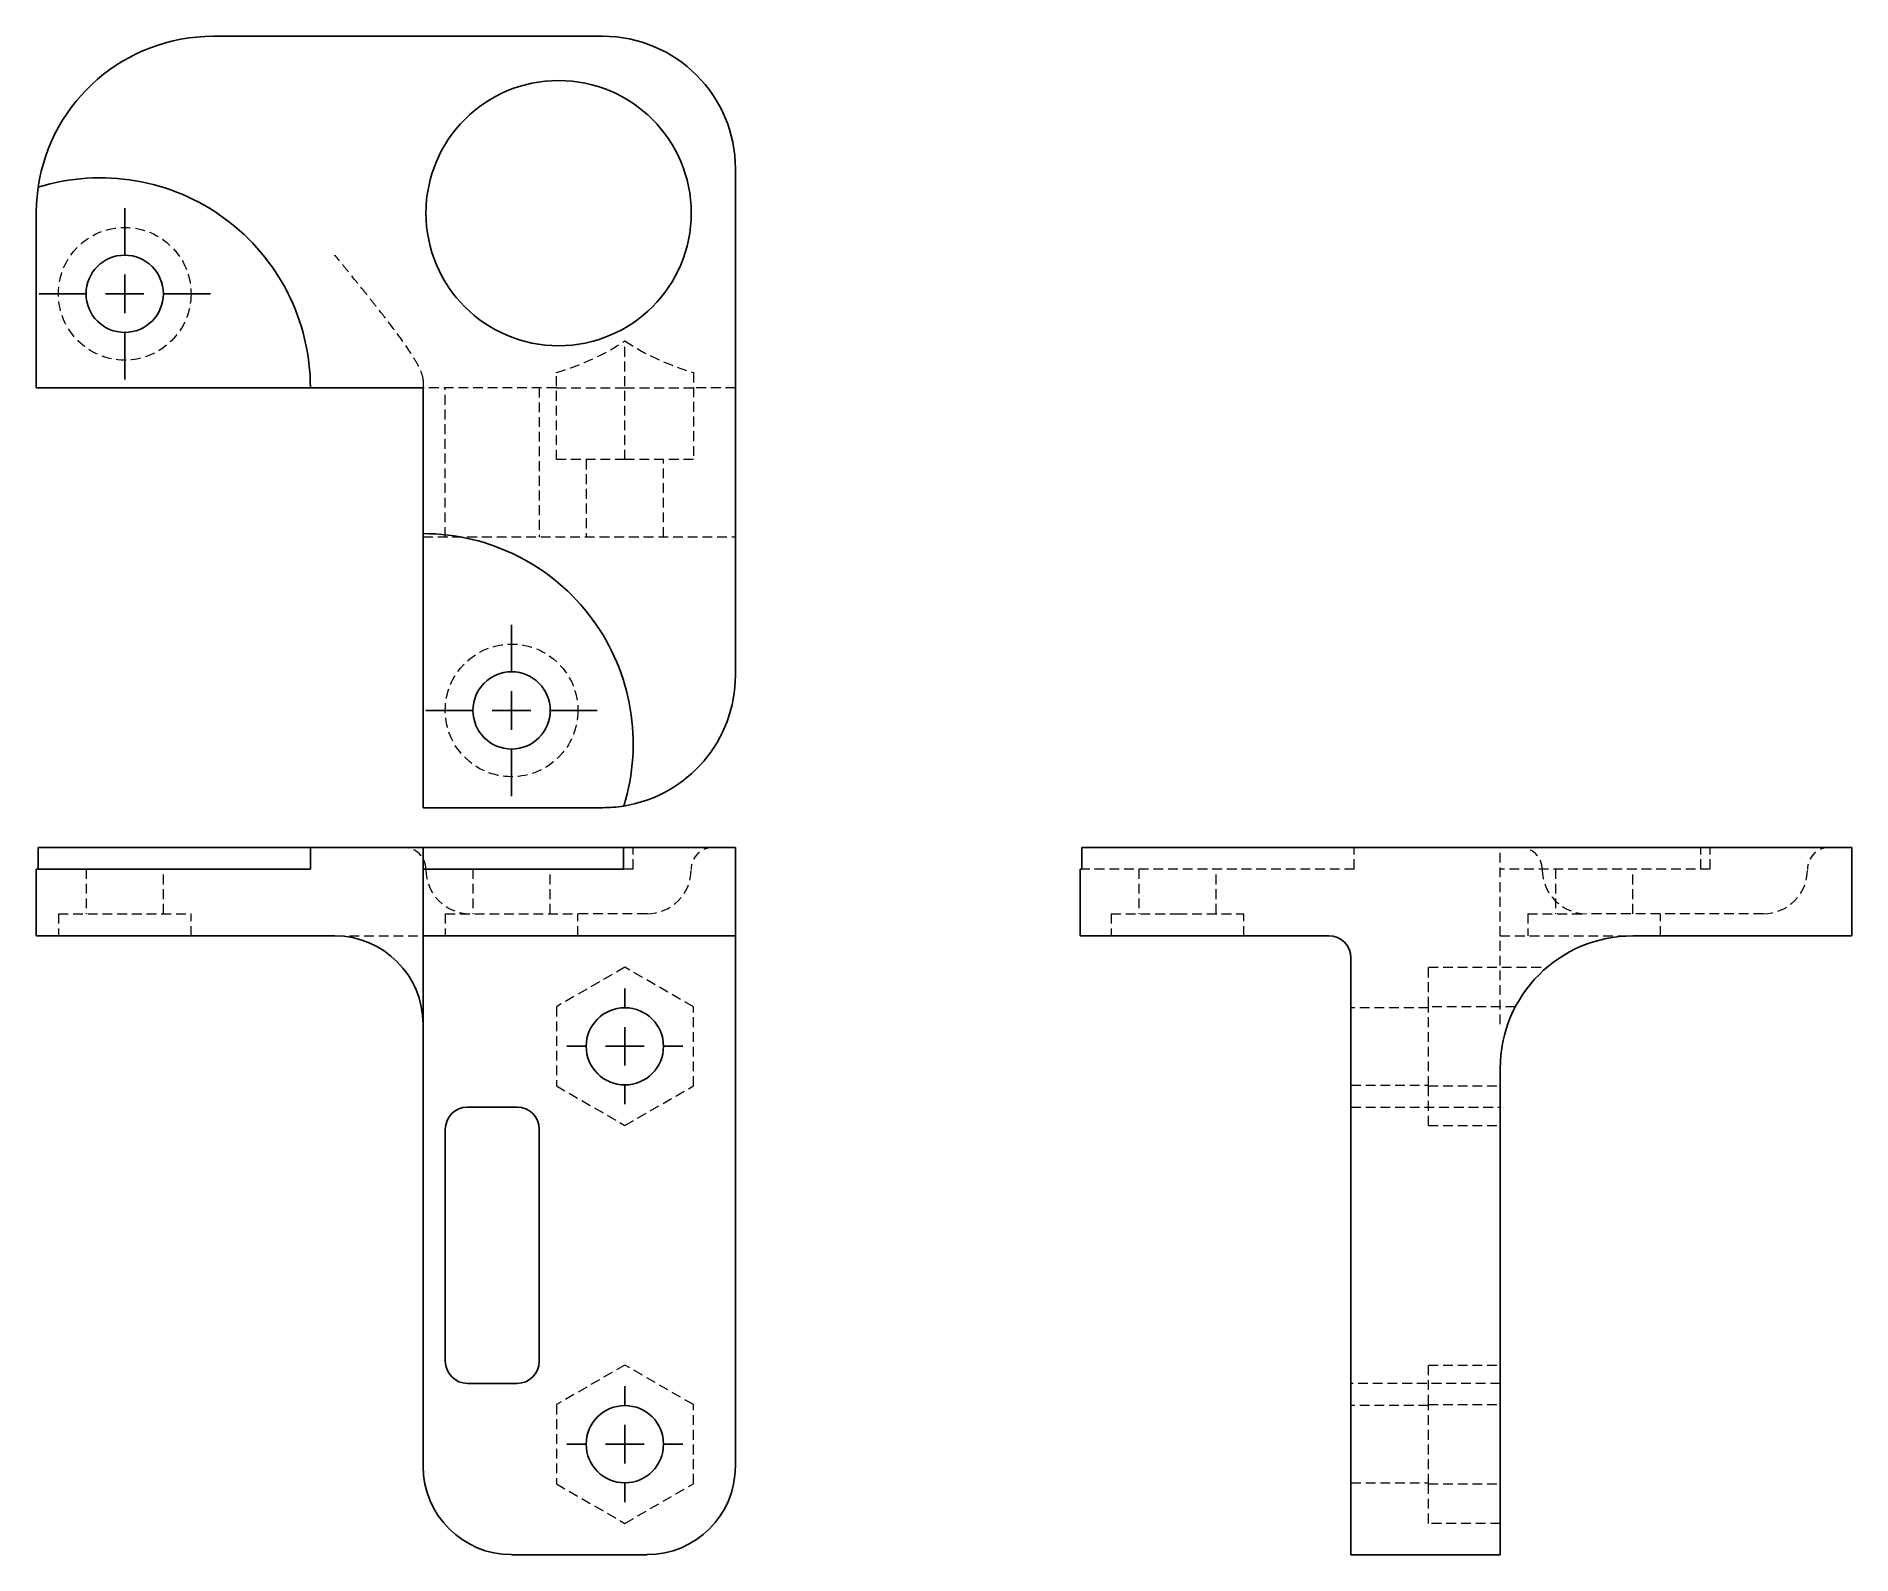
# Model space of a CAD drawing. Header units: millimetres. Extents: x 38 to 273, y 11 to 208.
import ezdxf

# ---------------------------------------------------------------- set-up
doc = ezdxf.new("R2010")
doc.units = ezdxf.units.MM
doc.linetypes.add('HIDDEN', pattern=[1.905, 1.27, -0.635])
doc.layers.add('10', color=7, linetype='Continuous')

# ---------------------------------------------------------------- blocks, each defined once
blk = doc.blocks.new('SW_CENTERMARKSYMBOL_0')
at = {"layer": '10', "color": 0}
for p, q in [((0, 5), (0, 7.51)), ((0, 0), (0, 2.5)), ((-5, 0), (-7.51, 0)), ((0, 0), (-2.5, 0)), ((0, 0), (0, -2.5)), ((0, 0), (2.5, 0)), ((5, 0), (7.51, 0)), ((0, -5), (0, -7.51))]:
    blk.add_line(p, q, dxfattribs=at)
blk = doc.blocks.new('SW_CENTERMARKSYMBOL_1')
at = {"layer": '10', "color": 0}
for p, q in [((0, 5), (0, 7.51)), ((0, 0), (0, 2.5)), ((-5, 0), (-7.51, 0)), ((0, 0), (-2.5, 0)), ((0, 0), (0, -2.5)), ((0, 0), (2.5, 0)), ((5, 0), (7.51, 0)), ((0, -5), (0, -7.51))]:
    blk.add_line(p, q, dxfattribs=at)
blk = doc.blocks.new('SW_CENTERMARKSYMBOL_2')
at = {"layer": '10', "color": 0}
for p, q in [((0, 5), (0, 11.1)), ((0, 0), (0, 2.5)), ((-5, 0), (-11.1, 0)), ((0, 0), (-2.5, 0)), ((0, 0), (0, -2.5)), ((0, 0), (2.5, 0)), ((5, 0), (11.1, 0)), ((0, -5), (0, -11.1))]:
    blk.add_line(p, q, dxfattribs=at)
blk = doc.blocks.new('SW_CENTERMARKSYMBOL_3')
at = {"layer": '10', "color": 0}
for p, q in [((0, 5), (0, 11.1)), ((0, 0), (0, 2.5)), ((-5, 0), (-11.1, 0)), ((0, 0), (-2.5, 0)), ((0, 0), (0, -2.5)), ((0, 0), (2.5, 0)), ((5, 0), (11.1, 0)), ((0, -5), (0, -11.1))]:
    blk.add_line(p, q, dxfattribs=at)

msp = doc.modelspace()

# ---------------------------------------------------------------- linework, layer by layer
at = {"color": 7, "linetype": 'Continuous', "lineweight": 25}
for p, q in [((111.12, 208), (60.61, 208)), ((128.31, 125.19), (128.31, 190.81)), ((37.69, 162.44), (37.69, 185.08)), ((73.22, 162.44), (37.69, 162.44)), ((73.22, 162.44), (87.84, 162.44)), ((87.84, 162.44), (87.84, 143.53)), ((87.84, 108), (87.84, 143.53)), ((111.12, 108), (87.84, 108)), ((37.94, 100.04), (37.94, 102.85)), ((37.94, 102.85), (73.22, 102.85)), ((73.22, 102.85), (73.22, 100.04)), ((73.22, 102.85), (87.84, 102.85)), ((87.84, 102.85), (113.82, 102.85)), ((87.84, 100.04), (87.84, 102.85)), ((113.82, 102.85), (113.82, 100.04)), ((128.31, 102.85), (113.82, 102.85)), ((128.31, 91.38), (128.31, 102.85)), ((173.21, 102.85), (173.21, 100.04)), ((190.19, 102.85), (173.21, 102.85)), ((190.19, 102.85), (255.81, 102.85)), ((273, 102.85), (255.81, 102.85)), ((273, 91.38), (273, 102.85)), ((73.22, 100.04), (37.69, 100.04)), ((37.69, 91.38), (37.69, 100.04)), ((111.12, 100.04), (87.84, 100.04)), ((87.84, 91.38), (87.84, 100.04)), ((113.82, 100.04), (111.12, 100.04)), ((173, 100.04), (173, 91.38)), ((173.21, 100.04), (173, 100.04)), ((76.37, 91.38), (37.69, 91.38)), ((87.84, 91.38), (111.12, 91.38)), ((87.84, 91.38), (87.84, 88.52)), ((111.12, 91.38), (128.31, 91.38)), ((128.31, 88.52), (128.31, 91.38)), ((173, 91.38), (190.19, 91.38)), ((190.19, 91.38), (205.23, 91.38)), ((244.63, 91.38), (255.81, 91.38)), ((255.81, 91.38), (273, 91.38)), ((87.84, 88.52), (87.84, 22.62)), ((128.31, 88.52), (128.31, 22.62)), ((208.1, 88.52), (208.1, 22.62)), ((227.44, 74.19), (227.44, 22.62)), ((93.57, 69.18), (100.01, 69.18)), ((90.7, 36.23), (90.7, 66.31)), ((102.88, 66.31), (102.88, 36.23)), ((100.01, 33.36), (93.57, 33.36)), ((208.1, 22.62), (208.1, 11.15)), ((227.44, 11.15), (227.44, 22.62)), ((116.85, 11.15), (99.3, 11.15)), ((208.1, 11.15), (227.44, 11.15))]:
    msp.add_line(p, q, dxfattribs=at)
at = {"color": 7, "linetype": 'HIDDEN', "lineweight": 18}
for p, q in [((113.98, 153.13), (113.98, 168.53)), ((87.84, 163.42), (87.84, 162.44)), ((105.1, 162.44), (87.84, 162.44)), ((90.7, 143.1), (90.7, 162.44)), ((102.88, 162.44), (102.88, 143.1)), ((105.1, 153.13), (105.1, 164.41)), ((105.1, 162.44), (113.98, 162.44)), ((113.98, 162.44), (122.86, 162.44)), ((122.86, 164.41), (122.86, 153.13)), ((128.31, 162.44), (122.86, 162.44)), ((113.98, 153.13), (105.1, 153.13)), ((108.97, 153.13), (108.97, 143.1)), ((122.86, 153.13), (113.98, 153.13)), ((119, 143.1), (119, 153.13)), ((87.84, 143.1), (128.31, 143.1)), ((115.06, 100.04), (115.06, 102.85)), ((208.53, 100.04), (208.53, 102.85)), ((227.44, 79.92), (227.44, 102.85)), ((253.44, 100.04), (253.44, 102.85)), ((254.66, 100.04), (254.66, 102.85)), ((44.14, 100.04), (44.14, 94.25)), ((54.17, 94.25), (54.17, 100.04)), ((94.28, 100.04), (94.28, 94.25)), ((104.31, 94.25), (104.31, 100.04)), ((115.06, 100.04), (113.82, 100.04)), ((208.53, 100.04), (173.21, 100.04)), ((180.59, 100.04), (180.59, 94.25)), ((190.62, 94.25), (190.62, 100.04)), ((254.66, 100.04), (227.44, 100.04)), ((234.6, 100.04), (234.6, 94.25)), ((244.63, 94.25), (244.63, 100.04)), ((40.56, 94.25), (57.75, 94.25)), ((40.56, 94.25), (40.56, 91.38)), ((57.75, 91.38), (57.75, 94.25)), ((90.7, 94.25), (107.89, 94.25)), ((90.7, 94.25), (90.7, 91.38)), ((116.85, 94.25), (107.89, 94.25)), ((107.89, 91.38), (107.89, 94.25)), ((177.01, 94.25), (185.61, 94.25)), ((177.01, 94.25), (177.01, 91.38)), ((185.61, 94.25), (194.2, 94.25)), ((194.2, 91.38), (194.2, 94.25)), ((231.02, 94.25), (238.62, 94.25)), ((231.02, 94.25), (231.02, 91.38)), ((250.08, 94.25), (238.62, 94.25)), ((248.21, 91.38), (248.21, 94.25)), ((261.54, 94.25), (250.08, 94.25)), ((76.37, 91.38), (87.84, 91.38)), ((227.44, 91.38), (244.63, 91.38)), ((113.98, 87.31), (105.1, 82.19)), ((122.86, 82.19), (113.98, 87.31)), ((218.13, 82.19), (218.13, 87.31)), ((218.13, 87.31), (233.53, 87.31)), ((105.1, 82.19), (105.1, 71.93)), ((122.86, 71.93), (122.86, 82.19)), ((218.13, 82.07), (208.1, 82.07)), ((229.41, 82.19), (218.13, 82.19)), ((218.13, 71.93), (218.13, 82.19)), ((105.1, 71.93), (113.98, 66.8)), ((113.98, 66.8), (122.86, 71.93)), ((208.1, 72.04), (218.13, 72.04)), ((218.13, 71.93), (227.44, 71.93)), ((218.13, 66.8), (218.13, 71.93)), ((208.1, 69.18), (227.44, 69.18)), ((218.13, 66.8), (227.44, 66.8)), ((113.98, 35.74), (105.1, 30.61)), ((122.86, 30.61), (113.98, 35.74)), ((218.13, 30.61), (218.13, 35.74)), ((218.13, 35.74), (227.44, 35.74)), ((227.44, 33.36), (208.1, 33.36)), ((105.1, 30.61), (105.1, 20.35)), ((122.86, 20.35), (122.86, 30.61)), ((218.13, 30.61), (227.44, 30.61)), ((218.13, 20.35), (218.13, 30.61)), ((218.13, 30.5), (208.1, 30.5)), ((105.1, 20.35), (113.98, 15.22)), ((113.98, 15.22), (122.86, 20.35)), ((208.1, 20.47), (218.13, 20.47)), ((218.13, 20.35), (227.44, 20.35)), ((218.13, 15.22), (218.13, 20.35)), ((227.44, 15.22), (218.13, 15.22))]:
    msp.add_line(p, q, dxfattribs=at)
at = {"color": 7, "linetype": 'Continuous', "lineweight": 25}
for centre, radius in [((105.39, 185.08), 17.19), ((49.15, 174.62), 5.01), ((99.3, 120.61), 5.01), ((113.98, 77.06), 5.01), ((113.98, 25.48), 5.01)]:
    msp.add_circle(centre, radius, dxfattribs=at)
at = {"color": 7, "linetype": 'HIDDEN', "lineweight": 18}
for centre in [(49.15, 174.62), (99.3, 120.61)]:
    msp.add_circle(centre, 8.6, dxfattribs=at)
at = {"color": 7, "linetype": 'Continuous', "lineweight": 25}
for centre, radius, start, end in [((60.61, 185.08), 22.92, 90, 171.56), ((111.12, 190.81), 17.19, 0, 90), ((60.61, 185.08), 22.92, 171.56, 180), ((46, 162.44), 27.22, 359.9981, 107.2261), ((87.84, 116.31), 27.22, 342.6999, 90), ((111.12, 125.19), 17.19, 279.064, 0), ((111.12, 125.19), 17.19, 270, 279.064), ((76.37, 79.92), 11.46, 0, 90), ((205.23, 88.52), 2.87, 0, 90), ((244.63, 74.19), 17.19, 90, 180), ((93.57, 66.31), 2.87, 90, 180), ((100.01, 66.31), 2.87, 0, 90), ((93.57, 36.23), 2.87, 180, 270), ((100.01, 36.23), 2.87, 270, 0), ((99.3, 22.62), 11.46, 180, 270), ((116.85, 22.62), 11.46, 270, 0)]:
    msp.add_arc(centre, radius, start, end, dxfattribs=at)
at = {"color": 7, "linetype": 'HIDDEN', "lineweight": 18}
for centre, radius, start, end in [((85.33, 99.98), 2.87, 0, 90), ((125.44, 99.98), 2.87, 90, 180), ((230.02, 99.98), 2.87, 0, 90), ((270.13, 99.98), 2.87, 90, 180), ((93.92, 99.98), 5.73, 180, 270), ((116.85, 99.98), 5.73, 270, 0), ((238.62, 99.98), 5.73, 180, 270), ((261.54, 99.98), 5.73, 270, 0)]:
    msp.add_arc(centre, radius, start, end, dxfattribs=at)
for centre, start_param, end_param in [((91.25, 179.63), 5.195983, 5.580736), ((136.71, 179.63), 3.844042, 4.228795)]:
    msp.add_ellipse(centre, major_axis=(29.78, 0), ratio=0.57735, start_param=start_param, end_param=end_param, dxfattribs=at)
msp.add_open_spline([(87.84, 163.42), (87.84, 163.77), (87.71, 164.19), (87.39, 164.94), (87.25, 165.2), (86.95, 165.76), (86.78, 166.05), (86.22, 166.95), (85.79, 167.6), (84.82, 168.97), (84.3, 169.67), (83.21, 171.12), (82.63, 171.86), (81.74, 173), (81.43, 173.38), (80.82, 174.15), (80.51, 174.54), (79.58, 175.7), (78.94, 176.48), (77.99, 177.66), (77.67, 178.05), (77.18, 178.64), (77.02, 178.84), (76.7, 179.24), (76.54, 179.44), (76.37, 179.63)], degree=3, knots=[0, 0, 0, 0, 0.125, 0.125, 0.1875, 0.1875, 0.25, 0.25, 0.375, 0.375, 0.5, 0.5, 0.625, 0.625, 0.6875, 0.6875, 0.75, 0.75, 0.875, 0.875, 0.9375, 0.9375, 0.96875, 0.96875, 1, 1, 1, 1], dxfattribs=at)

# ---------------------------------------------------------------- block references
at = {"layer": '10'}
for name, p in [('SW_CENTERMARKSYMBOL_3', (49.15, 174.62)), ('SW_CENTERMARKSYMBOL_2', (99.3, 120.61)), ('SW_CENTERMARKSYMBOL_0', (113.98, 77.06)), ('SW_CENTERMARKSYMBOL_1', (113.98, 25.48))]:
    msp.add_blockref(name, p, dxfattribs=at)

doc.saveas('drawing.dxf')
